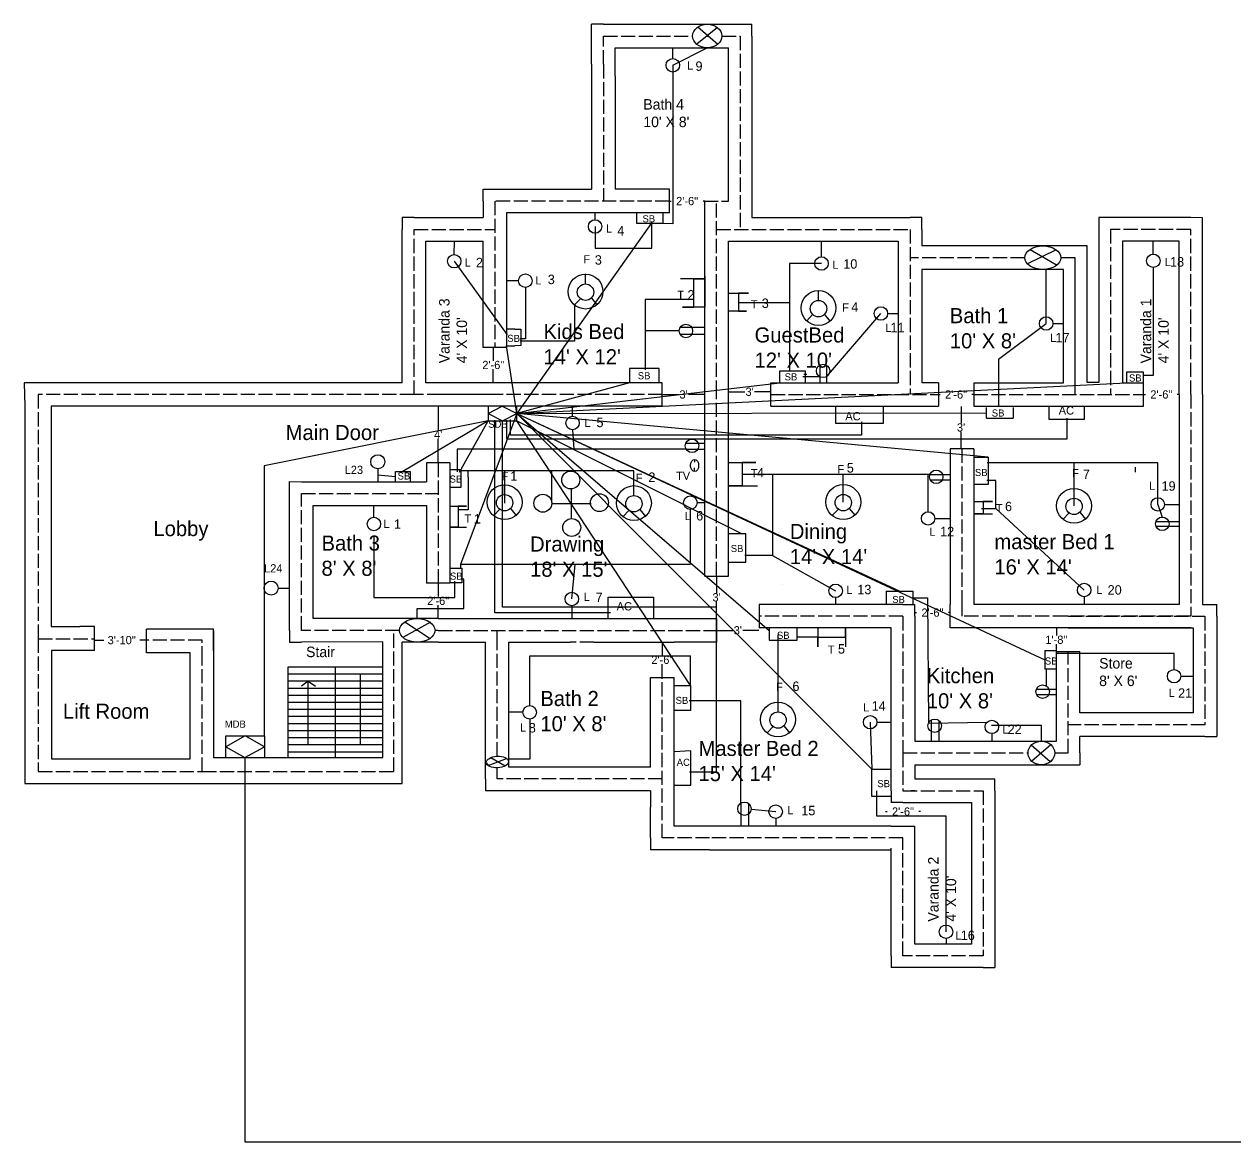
# Model space of a CAD drawing. Header units: inches. Extents: x -5062 to 1238, y -45 to 1231.
# Drawn here: x -2055 to -1028, y -45 to 903 of the extents above; entities that cross this region are included whole.
import ezdxf

# ---------------------------------------------------------------- set-up
doc = ezdxf.new("R2010")
doc.units = ezdxf.units.IN
doc.header["$MEASUREMENT"] = 0
doc.linetypes.add('ACAD_ISO02W100', pattern=[15, 12, -3])
doc.dimstyles.new('Group Task', dxfattribs={"dimtxt": 7, "dimasz": 0.18, "dimexe": 0.18, "dimexo": 0.0625, "dimgap": 0.09, "dimtad": 0, "dimtih": 1, "dimtoh": 1, "dimdec": 0, "dimzin": 0, "dimdsep": 46, "dimlunit": 3, "dimtxsty": 'Standard', "dimcen": 0.09, "dimse1": 1, "dimse2": 1, "dimadec": 0, "dimazin": 0, "dimtfac": 1, "dimtdec": 0, "dimtofl": 0, "dimtmove": 0, "dimatfit": 3, "dimfxl": 1, "dimtolj": 1, "dimtzin": 0, "dimarcsym": 0})

# ---------------------------------------------------------------- blocks, each defined once
blk = doc.blocks.new('*D1')
at = {"color": 0, "lineweight": -2}
for p, q in [((-1657.4, 628.4), (-1657.4, 617.2)), ((-1657.4, 598.8), (-1657.4, 610))]:
    blk.add_line(p, q, dxfattribs=at)
at = {"color": 0}
for points in [[(-1657.4, 628.4), (-1657.3, 628.4), (-1657.4, 628.6)], [(-1657.4, 598.8), (-1657.3, 598.8), (-1657.4, 598.6)]]:
    blk.add_solid(points, dxfattribs=at)
at = {"layer": 'Defpoints', "color": 0}
for p in [(-1691.8, 628.6), (-1691.8, 598.6), (-1657.4, 598.6)]:
    blk.add_point(p, dxfattribs=at)
at = {"color": 0, "insert": (-1657.4, 613.6), "char_height": 7, "attachment_point": 5}
blk.add_mtext('\\A1;2\'-6"', dxfattribs=at)
blk = doc.blocks.new('*D2')
at = {"color": 0, "lineweight": -2}
for p, q in [((-1513.9, 588.6), (-1500.2, 588.6)), ((-1478.2, 588.6), (-1491.9, 588.6))]:
    blk.add_line(p, q, dxfattribs=at)
at = {"color": 0}
for points in [[(-1513.9, 588.6), (-1513.9, 588.6), (-1514.1, 588.6)], [(-1478.2, 588.6), (-1478.2, 588.6), (-1478.1, 588.6)]]:
    blk.add_solid(points, dxfattribs=at)
at = {"layer": 'Defpoints', "color": 0}
for p in [(-1514.1, 588.6), (-1478.1, 588.6), (-1478.1, 588.6)]:
    blk.add_point(p, dxfattribs=at)
at = {"color": 0, "insert": (-1496.1, 588.6), "char_height": 7, "attachment_point": 5}
blk.add_mtext("\\A1;3'", dxfattribs=at)
blk = doc.blocks.new('*D3')
at = {"color": 0, "lineweight": -2}
for p, q in [((-1457.9, 590.9), (-1444.2, 590.9)), ((-1422.2, 590.9), (-1435.9, 590.9))]:
    blk.add_line(p, q, dxfattribs=at)
at = {"color": 0}
for points in [[(-1457.9, 590.9), (-1457.9, 590.9), (-1458.1, 590.9)], [(-1422.2, 590.9), (-1422.2, 590.9), (-1422.1, 590.9)]]:
    blk.add_solid(points, dxfattribs=at)
at = {"layer": 'Defpoints', "color": 0}
for p in [(-1458.1, 590.9), (-1458.1, 588.6), (-1422.1, 588.6)]:
    blk.add_point(p, dxfattribs=at)
at = {"color": 0, "insert": (-1440.1, 590.9), "char_height": 7, "attachment_point": 5}
blk.add_mtext("\\A1;3'", dxfattribs=at)
blk = doc.blocks.new('*D4')
at = {"color": 0, "lineweight": -2}
for p, q in [((-1507.9, 752.6), (-1506.6, 752.6)), ((-1478.2, 752.6), (-1479.6, 752.6))]:
    blk.add_line(p, q, dxfattribs=at)
at = {"color": 0}
for points in [[(-1507.9, 752.6), (-1507.9, 752.6), (-1508.1, 752.6)], [(-1478.2, 752.6), (-1478.2, 752.6), (-1478.1, 752.6)]]:
    blk.add_solid(points, dxfattribs=at)
at = {"layer": 'Defpoints', "color": 0}
for p in [(-1508.1, 752.6), (-1478.1, 752.6), (-1478.1, 752.6)]:
    blk.add_point(p, dxfattribs=at)
at = {"color": 0, "insert": (-1493.1, 752.6), "char_height": 7, "attachment_point": 5}
blk.add_mtext('\\A1;2\'-6"', dxfattribs=at)
blk = doc.blocks.new('*D5')
at = {"color": 0, "lineweight": -2}
for p, q in [((-1279.9, 588.6), (-1278.6, 588.6)), ((-1250.2, 588.6), (-1251.6, 588.6))]:
    blk.add_line(p, q, dxfattribs=at)
at = {"color": 0}
for points in [[(-1279.9, 588.6), (-1279.9, 588.6), (-1280.1, 588.6)], [(-1250.2, 588.6), (-1250.2, 588.6), (-1250.1, 588.6)]]:
    blk.add_solid(points, dxfattribs=at)
at = {"layer": 'Defpoints', "color": 0}
for p in [(-1280.1, 588.6), (-1280.1, 588.6), (-1250.1, 588.6)]:
    blk.add_point(p, dxfattribs=at)
at = {"color": 0, "insert": (-1265.1, 588.6), "char_height": 7, "attachment_point": 5}
blk.add_mtext('\\A1;2\'-6"', dxfattribs=at)
blk = doc.blocks.new('*D6')
at = {"color": 0, "lineweight": -2}
for p, q in [((-1105.9, 588.6), (-1104.6, 588.6)), ((-1076.2, 588.6), (-1077.6, 588.6))]:
    blk.add_line(p, q, dxfattribs=at)
at = {"color": 0}
for points in [[(-1105.9, 588.6), (-1105.9, 588.6), (-1106.1, 588.6)], [(-1076.2, 588.6), (-1076.2, 588.6), (-1076.1, 588.6)]]:
    blk.add_solid(points, dxfattribs=at)
at = {"layer": 'Defpoints', "color": 0}
for p in [(-1106.1, 588.6), (-1076.1, 588.6), (-1076.1, 588.6)]:
    blk.add_point(p, dxfattribs=at)
at = {"color": 0, "insert": (-1091.1, 588.6), "char_height": 7, "attachment_point": 5}
blk.add_mtext('\\A1;2\'-6"', dxfattribs=at)
blk = doc.blocks.new('*D7')
at = {"color": 0, "lineweight": -2}
for p, q in [((-1260.9, 578.4), (-1260.9, 564.2)), ((-1260.9, 542.8), (-1260.9, 557))]:
    blk.add_line(p, q, dxfattribs=at)
at = {"color": 0}
for points in [[(-1261, 578.4), (-1260.9, 578.4), (-1260.9, 578.6)], [(-1261, 542.8), (-1260.9, 542.8), (-1260.9, 542.6)]]:
    blk.add_solid(points, dxfattribs=at)
at = {"layer": 'Defpoints', "color": 0}
for p in [(-1260.9, 578.6), (-1250.1, 578.6), (-1250.1, 542.6)]:
    blk.add_point(p, dxfattribs=at)
at = {"color": 0, "insert": (-1260.9, 560.6), "char_height": 7, "attachment_point": 5}
blk.add_mtext("\\A1;3'", dxfattribs=at)
blk = doc.blocks.new('*D8')
at = {"color": 0, "lineweight": -2}
for p, q in [((-1299.9, 403.6), (-1298.6, 403.6)), ((-1270.2, 403.6), (-1271.6, 403.6))]:
    blk.add_line(p, q, dxfattribs=at)
at = {"color": 0}
for points in [[(-1299.9, 403.6), (-1299.9, 403.5), (-1300.1, 403.6)], [(-1270.2, 403.6), (-1270.2, 403.5), (-1270.1, 403.6)]]:
    blk.add_solid(points, dxfattribs=at)
at = {"layer": 'Defpoints', "color": 0}
for p in [(-1300.1, 403.6), (-1300.1, 403.6), (-1270.1, 403.6)]:
    blk.add_point(p, dxfattribs=at)
at = {"color": 0, "insert": (-1285.1, 403.6), "char_height": 7, "attachment_point": 5}
blk.add_mtext('\\A1;2\'-6"', dxfattribs=at)
blk = doc.blocks.new('*D9')
at = {"color": 0, "lineweight": -2}
for p, q in [((-1180.1, 390.4), (-1180.1, 384.2)), ((-1180.1, 370.8), (-1180.1, 377))]:
    blk.add_line(p, q, dxfattribs=at)
at = {"color": 0}
for points in [[(-1180.1, 390.4), (-1180, 390.4), (-1180.1, 390.6)], [(-1180.1, 370.8), (-1180, 370.8), (-1180.1, 370.6)]]:
    blk.add_solid(points, dxfattribs=at)
at = {"layer": 'Defpoints', "color": 0}
for p in [(-1181.5, 390.6), (-1180.1, 370.6), (-1180.1, 370.6)]:
    blk.add_point(p, dxfattribs=at)
at = {"color": 0, "insert": (-1180.1, 380.6), "char_height": 7, "attachment_point": 5}
blk.add_mtext('\\A1;1\'-8"', dxfattribs=at)
blk = doc.blocks.new('*D10')
at = {"color": 0, "lineweight": -2}
for p, q in [((-1468.1, 434.4), (-1468.1, 420.2)), ((-1468.1, 398.8), (-1468.1, 413))]:
    blk.add_line(p, q, dxfattribs=at)
at = {"color": 0}
for points in [[(-1468.1, 434.4), (-1468, 434.4), (-1468.1, 434.6)], [(-1468.1, 398.8), (-1468, 398.8), (-1468.1, 398.6)]]:
    blk.add_solid(points, dxfattribs=at)
at = {"layer": 'Defpoints', "color": 0}
for p in [(-1468.1, 434.6), (-1468.1, 398.6), (-1468.1, 398.6)]:
    blk.add_point(p, dxfattribs=at)
at = {"color": 0, "insert": (-1468.1, 416.6), "char_height": 7, "attachment_point": 5}
blk.add_mtext("\\A1;3'", dxfattribs=at)
blk = doc.blocks.new('*D11')
at = {"color": 0, "lineweight": -2}
for p, q in [((-1467.9, 388.6), (-1454.2, 388.6)), ((-1432.2, 388.6), (-1445.9, 388.6))]:
    blk.add_line(p, q, dxfattribs=at)
at = {"color": 0}
for points in [[(-1467.9, 388.6), (-1467.9, 388.6), (-1468.1, 388.6)], [(-1432.2, 388.6), (-1432.2, 388.6), (-1432.1, 388.6)]]:
    blk.add_solid(points, dxfattribs=at)
at = {"layer": 'Defpoints', "color": 0}
for p in [(-1432.1, 400.6), (-1468.1, 388.6), (-1468.1, 388.6)]:
    blk.add_point(p, dxfattribs=at)
at = {"color": 0, "insert": (-1450.1, 388.6), "char_height": 7, "attachment_point": 5}
blk.add_mtext("\\A1;3'", dxfattribs=at)
blk = doc.blocks.new('*D12')
at = {"color": 0, "lineweight": -2}
for p, q in [((-1704.1, 578.4), (-1704.1, 558.2)), ((-1704.1, 530.8), (-1704.1, 551))]:
    blk.add_line(p, q, dxfattribs=at)
at = {"color": 0}
for points in [[(-1704.1, 578.4), (-1704, 578.4), (-1704.1, 578.6)], [(-1704.1, 530.8), (-1704, 530.8), (-1704.1, 530.6)]]:
    blk.add_solid(points, dxfattribs=at)
at = {"layer": 'Defpoints', "color": 0}
for p in [(-1704.1, 578.6), (-1704.1, 578.6), (-1704.1, 530.6)]:
    blk.add_point(p, dxfattribs=at)
at = {"color": 0, "insert": (-1704.1, 554.6), "char_height": 7, "attachment_point": 5}
blk.add_mtext("\\A1;4'", dxfattribs=at)
blk = doc.blocks.new('*D13')
at = {"color": 0, "lineweight": -2}
for p, q in [((-1324.9, 234.9), (-1323.6, 234.9)), ((-1295.3, 234.9), (-1296.6, 234.9))]:
    blk.add_line(p, q, dxfattribs=at)
at = {"color": 0}
for points in [[(-1324.9, 234.9), (-1324.9, 234.8), (-1325.1, 234.9)], [(-1295.3, 234.9), (-1295.3, 234.8), (-1295.1, 234.9)]]:
    blk.add_solid(points, dxfattribs=at)
at = {"layer": 'Defpoints', "color": 0}
for p in [(-1325.1, 234.9), (-1325.1, 234.9), (-1295.1, 234.9)]:
    blk.add_point(p, dxfattribs=at)
at = {"color": 0, "insert": (-1310.1, 234.9), "char_height": 7, "attachment_point": 5}
blk.add_mtext('\\A1;2\'-6"', dxfattribs=at)
blk = doc.blocks.new('*D14')
at = {"color": 0, "lineweight": -2}
for p, q in [((-1514.1, 378.4), (-1514.1, 367.2)), ((-1514.1, 348.8), (-1514.1, 360))]:
    blk.add_line(p, q, dxfattribs=at)
at = {"color": 0}
for points in [[(-1514.1, 378.4), (-1514, 378.4), (-1514.1, 378.6)], [(-1514.1, 348.8), (-1514, 348.8), (-1514.1, 348.6)]]:
    blk.add_solid(points, dxfattribs=at)
at = {"layer": 'Defpoints', "color": 0}
for p in [(-1514.1, 378.6), (-1514.1, 348.6), (-1514.1, 348.6)]:
    blk.add_point(p, dxfattribs=at)
at = {"color": 0, "insert": (-1514.1, 363.6), "char_height": 7, "attachment_point": 5}
blk.add_mtext('\\A1;2\'-6"', dxfattribs=at)
blk = doc.blocks.new('*D15')
at = {"color": 0, "linetype": 'ACAD_ISO02W100', "lineweight": -2}
for p, q in [((-1995.3, 380.3), (-1987.6, 380.3)), ((-1949.4, 380.3), (-1957.1, 380.3))]:
    blk.add_line(p, q, dxfattribs=at)
at = {"color": 0, "linetype": 'ACAD_ISO02W100'}
for points in [[(-1995.3, 380.3), (-1995.3, 380.3), (-1995.5, 380.3)], [(-1949.4, 380.3), (-1949.4, 380.3), (-1949.2, 380.3)]]:
    blk.add_solid(points, dxfattribs=at)
at = {"layer": 'Defpoints', "color": 0, "linetype": 'ACAD_ISO02W100'}
for p in [(-1995.5, 381.6), (-1949.2, 380.3), (-1949.2, 380.3)]:
    blk.add_point(p, dxfattribs=at)
at = {"color": 0, "linetype": 'ACAD_ISO02W100', "insert": (-1972.4, 380.3), "char_height": 7, "attachment_point": 5}
blk.add_mtext('\\A1;3\'-10"', dxfattribs=at)
blk = doc.blocks.new('*D16')
at = {"color": 0, "linetype": 'ACAD_ISO02W100', "lineweight": -2}
for p, q in [((-1704.1, 428.4), (-1704.1, 417.2)), ((-1704.1, 398.8), (-1704.1, 410))]:
    blk.add_line(p, q, dxfattribs=at)
at = {"color": 0, "linetype": 'ACAD_ISO02W100'}
for points in [[(-1704.1, 428.4), (-1704, 428.4), (-1704.1, 428.6)], [(-1704.1, 398.8), (-1704, 398.8), (-1704.1, 398.6)]]:
    blk.add_solid(points, dxfattribs=at)
at = {"layer": 'Defpoints', "color": 0, "linetype": 'ACAD_ISO02W100'}
for p in [(-1704.1, 428.6), (-1704.1, 398.6), (-1704.1, 398.6)]:
    blk.add_point(p, dxfattribs=at)
at = {"color": 0, "linetype": 'ACAD_ISO02W100', "insert": (-1704.1, 413.6), "char_height": 7, "attachment_point": 5}
blk.add_mtext('\\A1;2\'-6"', dxfattribs=at)

msp = doc.modelspace()

# ---------------------------------------------------------------- linework, layer by layer
for p, q in [((-1574.1, 878.6), (-1574.1, 902.6)), ((-1564.1, 902.6), (-1448.1, 902.6)), ((-1467.3, 899.7), (-1484.9, 885.7)), ((-1484, 900.3), (-1467.1, 885.6)), ((-1438.1, 892.6), (-1438.1, 738.6)), ((-1574.1, 868.6), (-1574.1, 878.6)), ((-1554.1, 882.6), (-1458.1, 882.6)), ((-1554.1, 858.6), (-1554.1, 882.6)), ((-1505.2, 873.5), (-1505.2, 882.6)), ((-1458.1, 868.6), (-1458.1, 878.6)), ((-1574.1, 868.6), (-1574.1, 762.8)), ((-1458.1, 752.6), (-1458.1, 868.6)), ((-1554.1, 858.6), (-1554.1, 762.6)), ((-1666.1, 752.6), (-1666.1, 762.8)), ((-1666.1, 762.8), (-1574.1, 762.8)), ((-1508.1, 762.6), (-1554.1, 762.6)), ((-1508.1, 742.6), (-1508.1, 762.6)), ((-1666.1, 752.6), (-1666.1, 738.6)), ((-1478.1, 588.6), (-1478.1, 752.6)), ((-1646.1, 742.6), (-1646.1, 628.6)), ((-1508.1, 742.6), (-1646.1, 742.6)), ((-1571.1, 736.9), (-1571.1, 742.6)), ((-1535.6, 733.6), (-1535.6, 742.6)), ((-1513.7, 742.6), (-1513.7, 733.6)), ((-1724.5, 738.6), (-1734.7, 738.6)), ((-1734.7, 738.6), (-1734.5, 728.6)), ((-1724.5, 738.6), (-1666.1, 738.6)), ((-1513.7, 733.6), (-1535.6, 733.6)), ((-1438.1, 738.6), (-1304.1, 738.6)), ((-1294.1, 738.8), (-1304.1, 738.6)), ((-1294.1, 728.6), (-1294.1, 738.8)), ((-1144, 738.6), (-1144.1, 728.6)), ((-1134.1, 738.6), (-1144, 738.6)), ((-1066.1, 738.6), (-1134.1, 738.6)), ((-1056.1, 738.5), (-1066.1, 738.6)), ((-1056.1, 728.6), (-1056.1, 738.5)), ((-1734.5, 598.6), (-1734.5, 728.6)), ((-1294.1, 728.6), (-1294.1, 714.6)), ((-1144.1, 728.6), (-1144.1, 598.9)), ((-1056.1, 588.6), (-1056.1, 728.6)), ((-1714.5, 598.6), (-1714.5, 718.6)), ((-1714.5, 718.6), (-1666.1, 718.6)), ((-1690.5, 707.3), (-1690.3, 718.6)), ((-1666.1, 628.6), (-1666.1, 718.6)), ((-1458.1, 718.6), (-1314.1, 718.6)), ((-1458.1, 588.6), (-1458.1, 718.6)), ((-1379.2, 705.4), (-1379.2, 718.6)), ((-1379.2, 718.6), (-1331, 718.6)), ((-1314.1, 718.6), (-1314.1, 598.6)), ((-1164.1, 714.6), (-1294.1, 714.6)), ((-1180.2, 711.3), (-1204.6, 699.3)), ((-1202.4, 711.7), (-1179.5, 698.4)), ((-1154.1, 714.7), (-1164.1, 714.6)), ((-1154.1, 704.6), (-1154.1, 714.7)), ((-1124.1, 718.6), (-1124.1, 598.6)), ((-1076.1, 718.6), (-1124.1, 718.6)), ((-1097.9, 707.7), (-1097.9, 718.6)), ((-1076.1, 588.6), (-1076.1, 718.6)), ((-1304.1, 704.6), (-1304.1, 704.6)), ((-1164.1, 588.6), (-1164.1, 704.6)), ((-1154.1, 598.9), (-1154.1, 704.6)), ((-1579.2, 682.4), (-1579.2, 690.9)), ((-1478.1, 689), (-1478.1, 662.8)), ((-1294.1, 694.6), (-1294.1, 598.6)), ((-1174.1, 694.6), (-1294.1, 694.6)), ((-1174.1, 598.6), (-1174.1, 694.6)), ((-1635.9, 685.1), (-1646.1, 685.1)), ((-1478.1, 686.6), (-1498.7, 686.6)), ((-1487.5, 662.8), (-1487.5, 686.6)), ((-1487.5, 686.6), (-1478.1, 686.6)), ((-1583.2, 669.9), (-1588.7, 664.4)), ((-1574.2, 670.4), (-1569.2, 664.4)), ((-1458.1, 674.4), (-1441, 674.4)), ((-1441, 674.4), (-1449.5, 674.4)), ((-1449.5, 674.4), (-1449.5, 659.3)), ((-1381.7, 668.4), (-1381.7, 676.9)), ((-1478.1, 662.8), (-1496.9, 662.8)), ((-1496.9, 662.8), (-1487.5, 662.8)), ((-1442.7, 659.3), (-1458.1, 659.3)), ((-1449.5, 659.3), (-1442.7, 659.3)), ((-1323.1, 657.3), (-1314.1, 657.3)), ((-1386.7, 656.5), (-1391.7, 651)), ((-1376.7, 656.4), (-1371.7, 650.4)), ((-1183, 648.8), (-1174.1, 648.8)), ((-1639, 644.1), (-1646.1, 644.1)), ((-1639, 644.1), (-1634, 644.1)), ((-1634, 644.1), (-1634, 630.1)), ((-1499.2, 639.8), (-1478.1, 639.8)), ((-1498.9, 645.6), (-1478.1, 645.6)), ((-1646.1, 628.6), (-1666.1, 628.6)), ((-1646.1, 630), (-1639, 630)), ((-1634, 630.1), (-1639, 630)), ((-1516.7, 610.6), (-1542, 610.6)), ((-1542, 610.6), (-1542, 598.6)), ((-1516.7, 598.6), (-1516.7, 610.6)), ((-1414.5, 598.6), (-1414.5, 608.7)), ((-1414.5, 608.7), (-1393.1, 608.7)), ((-1393.1, 608.7), (-1393.1, 598.6)), ((-1380.5, 613.6), (-1380.5, 598.6)), ((-1374.9, 613.6), (-1374.9, 598.6)), ((-1106.1, 607.6), (-1120.6, 607.6)), ((-1120.6, 607.6), (-1120.6, 598.6)), ((-1106.1, 598.6), (-1106.1, 607.6)), ((-1734.5, 598.6), (-2055, 598.6)), ((-2055, 598.6), (-2054.5, 578.6)), ((-1704.1, 598.6), (-1714.5, 598.6)), ((-1514.1, 598.6), (-1704.1, 598.6)), ((-1514.1, 578.6), (-1514.1, 598.6)), ((-1422.1, 598.6), (-1314.1, 598.6)), ((-1422.1, 578.6), (-1422.1, 598.6)), ((-1280.1, 598.6), (-1294.1, 598.6)), ((-1280.1, 598.6), (-1280.1, 578.6)), ((-1250.1, 598.6), (-1250.1, 578.6)), ((-1250.1, 598.6), (-1174.1, 598.6)), ((-1144.1, 598.9), (-1154.1, 598.9)), ((-1124.1, 598.6), (-1106.1, 598.6)), ((-1106.1, 578.6), (-1106.1, 598.6)), ((-1656.5, 588.6), (-1656.5, 588.6)), ((-1478.1, 434.6), (-1478.1, 588.6)), ((-1458.1, 434.6), (-1458.1, 588.6)), ((-1304.1, 588.6), (-1304.1, 588.6)), ((-1076.1, 588.6), (-1076.1, 410.6)), ((-1056.1, 588.6), (-1056.1, 410.6)), ((-2054.5, 578.6), (-2054.5, 258.6)), ((-1734.5, 578.6), (-2032.2, 578.6)), ((-2032.2, 578.6), (-2032.2, 392)), ((-1704.1, 578.6), (-1734.5, 578.6)), ((-1514.1, 578.6), (-1704.1, 578.6)), ((-1661.7, 578.6), (-1661.7, 566.4)), ((-1661.7, 572.5), (-1649.8, 578.6)), ((-1637.4, 578.6), (-1651.8, 578.6)), ((-1649.8, 578.6), (-1637.4, 572.5)), ((-1637.4, 566.4), (-1637.4, 578.6)), ((-1590.2, 570.1), (-1590.2, 578.6)), ((-1422.1, 578.6), (-1280.1, 578.6)), ((-1367.4, 578.6), (-1367.4, 564.2)), ((-1326.5, 564.2), (-1326.5, 578.6)), ((-1250.1, 578.6), (-1106.1, 578.6)), ((-1239.4, 568.4), (-1239.4, 577.7)), ((-1216.8, 577.7), (-1216.8, 568.4)), ((-1186.6, 578.6), (-1186.6, 567.8)), ((-1156.2, 567.8), (-1156.2, 578.6)), ((-1661.7, 572.5), (-1649.6, 566.4)), ((-1661.7, 566.4), (-1637.4, 566.4)), ((-1649.6, 566.4), (-1637.4, 572.5)), ((-1186.6, 567.8), (-1156.2, 567.8)), ((-1367.4, 564.2), (-1326.5, 564.2)), ((-1494.2, 547.2), (-1478.1, 547.2)), ((-1493.9, 542.3), (-1478.1, 542.3)), ((-1270.1, 542.6), (-1270.1, 410.6)), ((-1250.1, 542.6), (-1270.1, 542.6)), ((-1250.1, 542.6), (-1250.1, 410.6)), ((-1250.1, 535.4), (-1237.9, 535.4)), ((-1237.9, 535.4), (-1237.9, 512.4)), ((-1755.3, 525.6), (-1755.3, 514.6)), ((-1714.1, 530.6), (-1714.1, 514.6)), ((-1694.1, 530.6), (-1714.1, 530.6)), ((-1694.1, 530.6), (-1694.1, 428.6)), ((-1694.1, 524.9), (-1684.9, 524.9)), ((-1684.9, 524.9), (-1684.9, 509.7)), ((-1486.7, 533.5), (-1486.7, 531.1)), ((-1486.7, 523.3), (-1486.7, 526.3)), ((-1458.1, 531), (-1434.8, 531)), ((-1434.8, 531), (-1446.4, 531)), ((-1446.4, 531), (-1446.4, 511.2)), ((-1830.1, 504.6), (-1830.1, 514.7)), ((-1830.1, 514.7), (-1820.1, 514.6)), ((-1820.1, 514.6), (-1714.1, 514.6)), ((-1287.2, 520.9), (-1270.1, 520.9)), ((-1287.1, 516.3), (-1270.1, 516.3)), ((-1830.1, 388.6), (-1830.1, 504.6)), ((-1704.1, 504.6), (-1704.1, 504.6)), ((-1684.9, 509.7), (-1694.1, 509.7)), ((-1647.8, 503.8), (-1647.8, 512.3)), ((-1538.2, 503), (-1538.2, 511.5)), ((-1446.4, 511.2), (-1458.1, 511.2)), ((-1458.1, 511.2), (-1433.5, 511.2)), ((-1360.7, 503.9), (-1360.7, 512.4)), ((-1237.9, 512.4), (-1250.1, 512.4)), ((-1165.1, 500.7), (-1165.1, 509.2)), ((-1810.1, 398.6), (-1810.1, 494.6)), ((-1810.1, 494.6), (-1714.1, 494.6)), ((-1758.6, 484.5), (-1758.6, 494.6)), ((-1714.1, 494.6), (-1714.1, 428.6)), ((-1694.1, 493.9), (-1680.2, 493.9)), ((-1680.2, 493.9), (-1687.1, 493.9)), ((-1687.1, 493.9), (-1687.1, 476.1)), ((-1484.7, 496.9), (-1478.1, 496.9)), ((-1250.1, 497.8), (-1234.1, 497.8)), ((-1234.1, 497.8), (-1242.1, 497.8)), ((-1242.1, 497.8), (-1242.1, 487.5)), ((-1088.3, 495.4), (-1076.1, 495.4)), ((-1651.8, 491.3), (-1657.3, 485.8)), ((-1642.8, 491.8), (-1637.8, 485.8)), ((-1542.2, 490.5), (-1547.7, 485)), ((-1533.2, 491), (-1528.2, 485)), ((-1364.7, 491.4), (-1370.2, 485.9)), ((-1355.7, 491.9), (-1350.7, 485.9)), ((-1283.1, 483.5), (-1270.1, 483.5)), ((-1242.1, 487.5), (-1250.1, 487.5)), ((-1250.1, 487.5), (-1234.1, 487.5)), ((-1169.1, 488.2), (-1174.6, 482.7)), ((-1160.1, 488.7), (-1155.1, 482.7)), ((-1687.1, 476.1), (-1694.1, 476.1)), ((-1694.1, 476.1), (-1680.2, 476.1)), ((-1095.7, 480.9), (-1076.1, 480.9)), ((-1095.7, 476.9), (-1076.1, 476.9)), ((-1443.2, 470.4), (-1458.1, 470.4)), ((-1443.2, 446.5), (-1443.2, 470.4)), ((-1458.1, 446.5), (-1443.2, 446.5)), ((-1694.1, 441.4), (-1684, 441.4)), ((-1684, 441.4), (-1684, 428.9)), ((-1478.1, 434.6), (-1458.1, 434.6)), ((-1839.7, 424.4), (-1830.8, 424.4)), ((-1694.1, 428.6), (-1714.1, 428.6)), ((-1684, 428.9), (-1694.1, 428.9)), ((-1324.4, 421.7), (-1324.4, 410.6)), ((-1324.4, 421.7), (-1301.4, 421.7)), ((-1301.4, 410.6), (-1301.4, 421.7)), ((-1560, 398.6), (-1560, 416.6)), ((-1560, 416.6), (-1521.5, 416.6)), ((-1521.5, 416.6), (-1521.5, 398.6)), ((-1367.2, 416.4), (-1367.2, 410.6)), ((-1156.5, 417.1), (-1156.5, 410.6)), ((-1590.8, 409.4), (-1590.8, 398.6)), ((-1310.1, 410.6), (-1432.1, 410.6)), ((-1432.1, 410.6), (-1432.1, 390.6)), ((-1310.1, 410.6), (-1300.1, 410.6)), ((-1300.1, 400.6), (-1300.1, 410.6)), ((-1300.1, 400.6), (-1300.1, 294.6)), ((-1270.1, 390.6), (-1270.1, 410.6)), ((-1260.1, 410.6), (-1260.1, 400.6)), ((-1076.1, 410.6), (-1250.1, 410.6)), ((-1170.1, 400.6), (-1172.1, 400.6)), ((-1056.1, 410.6), (-1054.1, 410.6)), ((-1054.1, 410.6), (-1044.1, 410.6)), ((-1044.1, 400.6), (-1044.1, 410.6)), ((-1044.1, 400.6), (-1044.1, 308.6)), ((-2032.2, 392), (-2007.8, 392)), ((-1995.5, 391.9), (-2007.8, 392)), ((-1995.5, 371.4), (-1995.5, 391.9)), ((-1704.1, 398.6), (-1810.1, 398.6)), ((-1710.7, 395.4), (-1734, 382.6)), ((-1732.3, 395.8), (-1710.8, 381.8)), ((-1704.1, 398.6), (-1468.1, 398.6)), ((-1468.1, 398.6), (-1468.1, 378.6)), ((-1320.1, 390.6), (-1432.1, 390.6)), ((-1423.4, 390.6), (-1423.4, 380.4)), ((-1399.9, 380.4), (-1399.9, 390.6)), ((-1382.2, 390.6), (-1382.2, 374.7)), ((-1358.9, 382.7), (-1358.9, 390.6)), ((-1358.9, 390.6), (-1358.9, 374.7)), ((-1320.1, 252.6), (-1320.1, 390.6)), ((-1066.1, 390.6), (-1270.1, 390.6)), ((-1170.1, 390.6), (-1064.1, 390.6)), ((-1064.1, 390.6), (-1064.1, 318.6)), ((-1894.5, 389.6), (-1951.5, 389.6)), ((-1951.5, 369.6), (-1951.5, 389.6)), ((-1894.7, 388.3), (-1894.7, 280.7)), ((-1894.5, 371.4), (-1894.5, 389.6)), ((-1830.1, 388.6), (-1830.1, 378.7)), ((-1423.4, 380.4), (-1399.9, 380.4)), ((-1382.2, 374.7), (-1382.2, 382.7)), ((-1382.2, 382.7), (-1358.9, 382.7)), ((-1995.5, 371.4), (-2032, 371.4)), ((-2032, 371.4), (-2032, 279.5)), ((-1830.1, 378.7), (-1820.1, 378.6)), ((-1751.1, 378.9), (-1820.1, 378.6)), ((-1751.1, 280.7), (-1751.1, 378.9)), ((-1734.5, 258.6), (-1734.5, 378.6)), ((-1704.1, 378.6), (-1734.5, 378.6)), ((-1704.1, 378.6), (-1664.1, 378.6)), ((-1664.1, 262.6), (-1664.1, 378.6)), ((-1644.1, 272.6), (-1644.1, 378.6)), ((-1644.1, 378.6), (-1592.1, 378.6)), ((-1572.1, 378.6), (-1524.1, 378.6)), ((-1524.1, 378.6), (-1504.2, 378.6)), ((-1468.1, 378.6), (-1504.2, 378.6)), ((-1189.9, 371.6), (-1180.2, 371.6)), ((-1189.9, 371.6), (-1189.9, 355.6)), ((-1180.1, 294.6), (-1180.1, 370.6)), ((-1180.1, 370.6), (-1160.1, 370.6)), ((-1160.1, 318.6), (-1160.1, 370.6)), ((-1914.3, 369.6), (-1951.5, 369.6)), ((-1914.3, 279.5), (-1914.3, 369.6)), ((-1751.1, 357.4), (-1831.6, 357.4)), ((-1831.6, 357.4), (-1831.6, 285.4)), ((-1751.1, 351.4), (-1831.6, 351.4)), ((-1791.4, 357.4), (-1791.4, 280.7)), ((-1770.2, 351.4), (-1770.2, 291.4)), ((-1180.2, 355.6), (-1189.9, 355.6)), ((-1074.5, 349.7), (-1064.1, 349.7)), ((-1751.1, 345.4), (-1831.6, 345.4)), ((-1751.1, 339.4), (-1831.6, 339.4)), ((-1814.2, 345.4), (-1820.1, 341.2)), ((-1814.2, 291.4), (-1814.2, 345.4)), ((-1814.2, 345.4), (-1808.2, 341.2)), ((-1524.1, 272.6), (-1524.1, 348.6)), ((-1524.1, 348.6), (-1504.1, 348.6)), ((-1504.1, 222.6), (-1504.1, 348.6)), ((-1504.1, 341.7), (-1490.3, 341.7)), ((-1490.3, 341.7), (-1490.3, 320.5)), ((-1751.1, 333.4), (-1831.6, 333.4)), ((-1197, 338.8), (-1180.4, 338.8)), ((-1197, 334.3), (-1180.4, 334.3)), ((-1751.1, 327.4), (-1831.6, 327.4)), ((-1751.1, 321.4), (-1831.6, 321.4)), ((-1632.2, 319.1), (-1644.1, 319.1)), ((-1490.3, 320.5), (-1504.1, 320.5)), ((-1416, 319.5), (-1416, 328)), ((-1064.1, 318.6), (-1160.1, 318.6)), ((-1751.1, 315.4), (-1831.6, 315.4)), ((-1751.1, 309.4), (-1831.6, 309.4)), ((-1332.2, 310.7), (-1320.1, 310.7)), ((-1286.2, 312.5), (-1286.2, 294.6)), ((-1279.6, 312.2), (-1279.6, 294.6)), ((-1044.1, 308.6), (-1044.1, 298.6)), ((-1884.2, 280.7), (-1884.2, 299.1)), ((-1884.2, 299.1), (-1851.3, 299.1)), ((-1867.7, 299.1), (-1884.2, 289.9)), ((-1851.3, 289.9), (-1867.7, 299.1)), ((-1851.3, 299.1), (-1851.3, 280.7)), ((-1751.1, 303.4), (-1831.6, 303.4)), ((-1420, 307), (-1425.5, 301.5)), ((-1411, 307.5), (-1406, 301.5)), ((-1234.8, 300.9), (-1234.8, 300.9)), ((-1234.8, 300.9), (-1234.8, 294.6)), ((-1054.1, 298.6), (-1160.1, 298.6)), ((-1160.1, 284.6), (-1160.1, 298.6)), ((-1054.1, 298.6), (-1044.1, 298.6)), ((-1884.2, 289.9), (-1868, 280.7)), ((-1868, 280.7), (-1851.3, 289.9)), ((-1751.1, 297.4), (-1831.6, 297.4)), ((-1751.1, 291.4), (-1831.6, 291.4)), ((-1770.2, 291.4), (-1814.2, 291.4)), ((-1300.1, 294.6), (-1180.1, 294.6)), ((-1185.4, 277.1), (-1201.4, 291.1)), ((-1184.7, 291.5), (-1200.9, 277.7)), ((-2032, 279.5), (-1914.3, 279.5)), ((-1894.7, 280.7), (-1751.1, 280.7)), ((-1751.1, 285.4), (-1831.6, 285.4)), ((-1831.6, 285.4), (-1831.6, 280.7)), ((-1661.7, 273.9), (-1646.1, 280)), ((-1659.4, 280.7), (-1647.4, 273.6)), ((-1490, 286.4), (-1504.1, 285.6)), ((-1490, 257.3), (-1490, 286.4)), ((-1183.8, 278.7), (-1185.4, 277.1)), ((-1160.1, 284.6), (-1160.1, 274.6)), ((-1663.2, 276), (-1661.7, 273.9)), ((-1524.1, 272.6), (-1644.1, 272.6)), ((-1336.5, 247.6), (-1336.5, 271)), ((-1336.5, 271), (-1320.1, 271)), ((-1300.1, 274.6), (-1170.1, 274.6)), ((-1300.1, 274.6), (-1300.1, 262.6)), ((-1170.1, 274.6), (-1160.1, 274.6)), ((-2054.5, 258.6), (-1734.5, 258.6)), ((-1664.1, 262.6), (-1664.1, 252.6)), ((-1504.1, 257.3), (-1490, 257.3)), ((-1300.1, 262.6), (-1242.1, 262.6)), ((-1654.1, 252.6), (-1664.1, 252.6)), ((-1524.1, 252.6), (-1654.1, 252.6)), ((-1524.1, 252.6), (-1524.1, 238.6)), ((-1320.1, 247.6), (-1336.5, 247.6)), ((-1310.1, 252.6), (-1301.7, 252.6)), ((-1524.1, 212.6), (-1524.1, 238.6)), ((-1447.6, 242.2), (-1447.6, 222.6)), ((-1441.1, 241.9), (-1441.1, 222.6)), ((-1418, 229.1), (-1418, 222.6)), ((-1474.1, 222.6), (-1504.1, 222.6)), ((-1320.1, 222.6), (-1474.1, 222.6)), ((-1320.1, 222.6), (-1300.1, 222.6)), ((-1300.1, 203.8), (-1300.1, 222.6)), ((-1524.1, 212.6), (-1524.1, 202.6)), ((-1474.1, 202.6), (-1524.1, 202.6)), ((-1474.1, 202.6), (-1384.1, 202.6)), ((-1384.1, 202.6), (-1364.1, 202.6)), ((-1364.1, 202.6), (-1320.1, 202.6)), ((-1320.1, 112.6), (-1320.1, 203.8)), ((-1273.6, 127.3), (-1273.6, 122.6))]:
    msp.add_line(p, q)
at = {"linetype": 'ACAD_ISO02W100'}
for p, q in [((-1564.1, 902.6), (-1574.1, 902.6)), ((-1448.1, 902.6), (-1438.1, 902.6)), ((-1438.1, 892.6), (-1438.1, 902.6)), ((-1564.1, 892.6), (-1488.4, 892.6)), ((-1564.1, 868.6), (-1564.1, 892.6)), ((-1476.3, 892.6), (-1475.1, 892.6)), ((-1463.6, 892.6), (-1448.1, 892.6)), ((-1448.1, 892.6), (-1448.1, 728.6)), ((-1458.1, 878.6), (-1458.1, 882.6)), ((-1564.1, 868.6), (-1564.1, 752.6)), ((-1508.1, 752.6), (-1656.1, 752.6)), ((-1656.1, 752.6), (-1656.1, 628.6)), ((-1478.9, 752.6), (-1458.1, 752.6)), ((-1468.1, 588.6), (-1468.1, 752.6)), ((-1724.5, 588.6), (-1724.5, 728.6)), ((-1724.5, 728.6), (-1656.1, 728.6)), ((-1468.1, 728.6), (-1304.1, 728.6)), ((-1304.1, 728.6), (-1304.1, 588.6)), ((-1066.1, 728.6), (-1134.1, 728.6)), ((-1134.1, 728.6), (-1134.1, 588.6)), ((-1066.1, 588.6), (-1066.1, 728.6)), ((-1206.9, 704.6), (-1304.1, 704.6)), ((-1164.1, 704.6), (-1176.3, 704.6)), ((-1724.5, 588.6), (-2043.1, 588.6)), ((-2043.1, 588.6), (-2043.1, 381.4)), ((-1656.5, 588.6), (-1724.5, 588.6)), ((-1514.1, 588.6), (-1704.1, 588.6)), ((-1468.1, 434.6), (-1468.1, 588.6)), ((-1422.1, 588.6), (-1280.1, 588.6)), ((-1250.1, 588.6), (-1106.1, 588.6)), ((-1066.1, 588.6), (-1066.1, 400.6)), ((-1260.1, 542.6), (-1260.1, 410.6)), ((-1704.1, 530.6), (-1704.1, 428.6)), ((-1820.1, 388.6), (-1820.1, 504.6)), ((-1820.1, 504.6), (-1704.1, 504.6)), ((-1310.1, 400.6), (-1432.1, 400.6)), ((-1310.1, 400.6), (-1310.1, 284.6)), ((-1066.1, 400.6), (-1260.1, 400.6)), ((-1170.1, 400.6), (-1054.1, 400.6)), ((-1054.1, 400.6), (-1054.1, 308.6)), ((-2043.1, 381.4), (-1995.7, 381.4)), ((-2043.1, 381.4), (-2043.1, 268.8)), ((-1904.1, 380.3), (-1949.2, 380.3)), ((-1904.1, 363.1), (-1904.1, 380.3)), ((-1737, 388.6), (-1820.1, 388.6)), ((-1741.7, 268.8), (-1741.7, 388.6)), ((-1721.3, 388.6), (-1723, 388.6)), ((-1704.1, 388.6), (-1706.8, 388.6)), ((-1704.1, 388.6), (-1468.1, 388.6)), ((-1654.1, 378.6), (-1654.1, 388.6)), ((-1654.1, 281.8), (-1654.1, 378.6)), ((-1572.1, 378.6), (-1592.1, 378.6)), ((-1578.6, 378.6), (-1583.9, 378.6)), ((-1170.1, 284.6), (-1170.1, 370.6)), ((-1904.1, 268.8), (-1904.1, 363.1)), ((-1514.1, 212.6), (-1514.1, 348.6)), ((-1054.1, 308.6), (-1170.1, 308.6)), ((-1654.1, 276.9), (-1654.1, 277.5)), ((-1310.1, 284.6), (-1204.1, 284.6)), ((-1310.1, 284.6), (-1310.1, 252.6)), ((-1181.5, 284.6), (-1170.1, 284.6)), ((-2043.1, 268.8), (-1904.1, 268.8)), ((-1904.1, 268.8), (-1741.7, 268.8)), ((-1654.1, 262.6), (-1654.1, 272)), ((-1514.1, 262.6), (-1654.1, 262.6)), ((-1242.1, 262.6), (-1232.1, 262.6)), ((-1232.1, 252.6), (-1232.1, 262.6)), ((-1320.1, 252.6), (-1320.1, 242.6)), ((-1310.1, 252.6), (-1242.1, 252.6)), ((-1300.1, 252.5), (-1303.3, 252.6)), ((-1242.1, 252.6), (-1242.1, 112.6)), ((-1319.4, 242.6), (-1320.1, 242.6)), ((-1310.1, 242.6), (-1319.4, 242.6)), ((-1474.1, 212.6), (-1514.1, 212.6)), ((-1310.1, 212.6), (-1474.1, 212.6)), ((-1310.1, 203.8), (-1310.1, 212.6)), ((-1310.1, 112.6), (-1310.1, 203.8)), ((-1320.1, 112.6), (-1320.1, 102.6)), ((-1242.1, 112.6), (-1310.1, 112.6)), ((-1232.1, 112.6), (-1232.1, 102.6)), ((-1310.1, 102.6), (-1320.1, 102.6)), ((-1242.1, 102.6), (-1232.1, 102.6))]:
    msp.add_line(p, q, dxfattribs=at)
at = {"color": 2, "lineweight": 30}
for p, q in [((-1505.2, 867.8), (-1476, 882.6)), ((-1505.2, 867.8), (-1505.2, 733.3)), ((-1571.1, 731.1), (-1571.1, 712.6)), ((-1523, 712.6), (-1523, 735.3)), ((-1505.2, 733.3), (-1513.7, 733.6)), ((-1571.1, 712.6), (-1523, 712.6)), ((-1690.5, 701.6), (-1645.5, 639.2)), ((-1379.2, 699.7), (-1406.3, 699.7)), ((-1406.3, 699.7), (-1406.3, 608.1)), ((-1188.7, 648.8), (-1188.7, 694.6)), ((-1097.9, 696.3), (-1097.9, 604.8)), ((-1630.2, 679.4), (-1630.2, 635.8)), ((-1487.5, 669.1), (-1528.7, 669.1)), ((-1528.7, 669.1), (-1528.7, 609.5)), ((-1588.6, 664.5), (-1588.6, 633.8)), ((-1406.3, 666.4), (-1449.5, 666.4)), ((-1374.9, 603.6), (-1328.8, 657.3)), ((-1229.1, 618.6), (-1188.7, 648.8)), ((-1499.8, 642.5), (-1528.7, 642.5)), ((-1630.2, 635.8), (-1634.9, 635.8)), ((-1588.6, 633.8), (-1634.7, 633.8)), ((-1229.1, 618.6), (-1229.1, 578.6)), ((-1380.5, 603.6), (-1395, 603.6)), ((-1391.7, 605.7), (-1394.1, 605.7)), ((-1097.9, 604.8), (-1106.8, 604.8)), ((-1590.2, 558.7), (-1589, 542.3)), ((-1685.6, 542.3), (-1688.1, 542.3)), ((-1688.1, 542.3), (-1688.1, 522.9)), ((-1493.9, 542.3), (-1685.6, 542.3)), ((-1538.2, 524), (-1686.2, 524)), ((-1678.7, 518.5), (-1678.7, 524)), ((-1647.6, 496.5), (-1647.6, 524)), ((-1607.8, 518.5), (-1607.8, 524)), ((-1538.2, 511.3), (-1538.2, 524)), ((-1094.1, 530.6), (-1238.8, 530.6)), ((-1165.1, 494.2), (-1165.1, 530.6)), ((-1112.9, 522.7), (-1112.9, 526.9)), ((-1094.1, 495.4), (-1094.1, 530.6)), ((-1740.4, 518.9), (-1755.3, 520.1)), ((-1678.7, 518.5), (-1678.7, 490.7)), ((-1607.8, 496.9), (-1607.8, 518.5)), ((-1420.8, 520.9), (-1446.4, 520.9)), ((-1287.2, 520.9), (-1420.8, 520.9)), ((-1420.8, 520.9), (-1420.8, 452)), ((-1360.7, 497.4), (-1360.7, 520.9)), ((-1288.8, 489.3), (-1288.8, 520.9)), ((-1231.4, 515.7), (-1238.9, 515.7)), ((-1231.4, 491.8), (-1231.4, 515.7)), ((-1165.1, 494.2), (-1165.1, 494.2)), ((-1165.1, 494.2), (-1165.1, 494.2)), ((-1094.1, 495.4), (-1090.3, 484.6)), ((-1678.7, 490.7), (-1687.1, 490.7)), ((-1490.4, 491.2), (-1490.4, 444.5)), ((-1243.4, 491.8), (-1231.4, 491.8)), ((-1231.4, 491.8), (-1156.5, 422.8)), ((-1758.6, 469), (-1758.6, 416.5)), ((-1420.8, 452), (-1444.3, 452)), ((-1420.8, 452), (-1367.2, 422.1)), ((-1490.4, 444.5), (-1685.3, 444.5)), ((-1685.3, 444.5), (-1685.3, 441.4)), ((-1590.8, 415.2), (-1587.9, 444.5)), ((-1490.4, 444.5), (-1490.4, 444.5)), ((-1682.3, 431.9), (-1684.6, 431.9)), ((-1684, 441.4), (-1684, 441.4)), ((-1682.3, 407.2), (-1682.3, 431.9)), ((-1689.9, 416.5), (-1689.9, 430.4)), ((-1412.2, 427.8), (-1412.2, 427.8)), ((-1758.6, 416.5), (-1689.9, 416.5)), ((-1301.4, 416.2), (-1289.2, 416.2)), ((-1289.2, 416.2), (-1288.4, 309.9)), ((-1721.9, 398.6), (-1721.9, 407.2)), ((-1721.9, 407.2), (-1682.3, 407.2)), ((-1416, 327.8), (-1416, 384.7)), ((-1382.2, 382.7), (-1399.9, 382.7)), ((-1626.5, 324.8), (-1626.5, 367)), ((-1626.5, 367), (-1490.3, 367)), ((-1490.3, 341.7), (-1490.3, 367)), ((-1080.3, 369), (-1180.1, 369)), ((-1080.3, 355.4), (-1080.3, 369)), ((-1188.3, 341.1), (-1188.3, 355.6)), ((-1447.6, 328.7), (-1491.3, 328.7)), ((-1447.6, 242.2), (-1447.6, 328.7)), ((-1626.5, 313.4), (-1626.5, 279.4)), ((-1337.9, 310.7), (-1336.5, 271)), ((-1288.4, 309.9), (-1238.8, 310.7)), ((-1192.8, 307.8), (-1235.1, 307.8)), ((-1192.8, 294.6), (-1192.8, 307.8)), ((-1868, 280.7), (-1868, -45.1)), ((-1626.5, 279.4), (-1644.1, 279.4)), ((-1332.3, 231), (-1332.3, 252.4)), ((-1418, 234.8), (-1438.8, 236.8)), ((-1273.6, 231), (-1332.3, 231)), ((-1273.6, 133), (-1273.6, 231)), ((-1868, -45.1), (-757.5, -45.1))]:
    msp.add_line(p, q, dxfattribs=at)
at = {"color": 3, "lineweight": 30}
for p, q in [((-1523, 734.6), (-1637.4, 572.5)), ((-1637.4, 572.5), (-1646.1, 630)), ((-1637.4, 572.5), (-1120.6, 598.6)), ((-1637.4, 572.5), (-1414.5, 598.6)), ((-1542, 598.6), (-1637.4, 572.5)), ((-1661.7, 566.4), (-1734.1, 523.3)), ((-1686.1, 522.7), (-1661.7, 566.4)), ((-1637.4, 572.5), (-1685.3, 444.5)), ((-1656, 403.4), (-1656, 566.9)), ((-1649.7, 408.2), (-1649.6, 566.4)), ((-1646, 550.7), (-1646, 566.8)), ((-1642.7, 554), (-1642.7, 567.3)), ((-1637.4, 572.5), (-1239.4, 573.1)), ((-1336.5, 271), (-1637.4, 572.5)), ((-1637.4, 572.5), (-1423.4, 388.6)), ((-1237.9, 535.4), (-1637.4, 572.5)), ((-1637.4, 572.5), (-1312.9, 421.7)), ((-1637.4, 572.5), (-1189.9, 363.6)), ((-1490.3, 341.7), (-1637.4, 566.4)), ((-1637.4, 566.4), (-1446.4, 470.4)), ((-1345.3, 565.4), (-1345.3, 554)), ((-1171.2, 568.5), (-1171.2, 550.7)), ((-1171.2, 550.7), (-1646, 550.7)), ((-1345.3, 554), (-1642.7, 554)), ((-1558.1, 403.4), (-1656, 403.4)), ((-1468.1, 408.2), (-1649.7, 408.2)), ((-1468.1, 360), (-1468.1, 408.2)), ((-1468.1, 268.7), (-1468.1, 360)), ((-1468.1, 360), (-1468.1, 360)), ((-1491, 268.7), (-1468.1, 268.7))]:
    msp.add_line(p, q, dxfattribs=at)
at = {"color": 5, "lineweight": 30}
for p, q in [((-1661.7, 566.4), (-1851.7, 528.2)), ((-1851.7, 528.2), (-1851.7, 299.1))]:
    msp.add_line(p, q, dxfattribs=at)
at = {"lineweight": 30}
for p, q in [((-1239.4, 568.4), (-1216.8, 568.4)), ((-1740.4, 514.6), (-1740.4, 523.3)), ((-1740.4, 523.3), (-1727.8, 523.3)), ((-1727.8, 523.3), (-1727.8, 514.6))]:
    msp.add_line(p, q, dxfattribs=at)
at = {"ltscale": 8}
for p, q in [((-1591.5, 508.3), (-1591.5, 483.3)), ((-1608, 496.3), (-1574.5, 496.3))]:
    msp.add_line(p, q, dxfattribs=at)
at = {"linetype": 'ByBlock'}
for p, q in [((-1232.1, 252.6), (-1232.1, 112.6)), ((-1310.1, 242.6), (-1252.1, 242.6)), ((-1252.1, 242.6), (-1252.1, 122.6)), ((-1300.1, 122.6), (-1300.1, 203.8)), ((-1252.1, 122.6), (-1300.1, 122.6)), ((-1242.1, 102.6), (-1310.1, 102.6))]:
    msp.add_line(p, q, dxfattribs=at)
for centre, radius in [((-1505.2, 867.8), 5.71), ((-1571.1, 731.1), 5.71), ((-1690.5, 701.6), 5.71), ((-1379.2, 699.7), 5.71), ((-1097.9, 702), 5.71), ((-1630.2, 685.1), 5.71), ((-1579.2, 675.9), 14.8), ((-1579.2, 675.4), 6.95), ((-1381.7, 661.9), 14.8), ((-1381.7, 661.4), 6.95), ((-1328.8, 657.3), 5.71), ((-1494.1, 642.5), 5.71), ((-1188.7, 648.8), 5.71), ((-1377.8, 608.6), 5.71), ((-1590.2, 564.4), 5.71), ((-1488.9, 545.1), 5.71), ((-1755.3, 531.6), 5.97), ((-1281.9, 518.8), 5.71), ((-1647.8, 497.3), 14.8), ((-1647.8, 496.8), 6.95), ((-1538.2, 496.5), 14.8), ((-1360.7, 497.4), 14.8), ((-1360.7, 496.9), 6.95), ((-1165.1, 494.2), 14.8), ((-1538.2, 496), 6.95), ((-1490.4, 496.9), 5.71), ((-1165.1, 493.7), 6.95), ((-1094.1, 495.4), 5.71), ((-1758.6, 478.8), 5.71), ((-1288.8, 483.5), 5.71), ((-1090.3, 478.9), 5.71), ((-1845.7, 424.4), 5.98), ((-1367.2, 422.1), 5.71), ((-1156.5, 422.8), 5.71), ((-1590.8, 415.2), 5.71), ((-1080.3, 349.7), 5.71), ((-1191.7, 336.6), 5.71), ((-1626.5, 319.1), 5.71), ((-1416, 313), 14.8), ((-1416, 312.5), 6.95), ((-1337.9, 310.7), 5.71), ((-1283.2, 307.7), 5.71), ((-1234.8, 306.7), 5.71), ((-1444.5, 237.3), 5.71), ((-1418, 234.8), 5.71), ((-1273.6, 133), 5.71)]:
    msp.add_circle(centre, radius)
at = {"linetype": 'Continuous', "ltscale": 5}
for centre in [(-1591.7, 516.1), (-1615.4, 496.4), (-1567.4, 496.9), (-1590.9, 475.8)]:
    msp.add_circle(centre, 7.6, dxfattribs=at)
for centre, major_axis, ratio in [((-1476, 892.6), (-12.4, 0), 0.80771), ((-1191.6, 704.6), (-15.3, 0), 0.652688), ((-1486.7, 528.4), (0, 5.14), 0.659575), ((-1721.9, 388.6), (-15.1, 0), 0.661678), ((-1192.8, 284.6), (-11.3, 0), 0.886898), ((-1653.9, 276.9), (-9.4, -0.45), 0.522448)]:
    msp.add_ellipse(centre, major_axis=major_axis, ratio=ratio)

# ---------------------------------------------------------------- texts
at = {"attachment_point": 1}
for s, insert, char_height, width in [('L', (-1493.1, 871.2), 7, 4.464), ('9', (-1486, 871.1), 8, 50.504), ("Bath 4\\P10' X 8'", (-1530.2, 839.1), 8.91, 5507.862), ('SB', (-1530.9, 740.6), 6, 9.579), ('L', (-1561.9, 732.9), 7, 4.464), ('4', (-1552.3, 731.4), 8, 50.504), ('L', (-1681.7, 704), 7, 4.464), ('2', (-1672.1, 704.5), 8, 50.504), ('F', (-1580.9, 706.7), 7, 13.839), ('3', (-1571.3, 706.7), 8, 50.504), ('L', (-1370, 702.2), 7, 4.464), ('10', (-1360.7, 703.3), 8, 50.504), ('L', (-1088.1, 704.5), 7, 4.464), ('18', (-1083.7, 705.1), 8, 50.504), ('L', (-1621.8, 688.9), 7, 4.464), ('3', (-1611.2, 690.2), 8, 50.504), ('T', (-1501.4, 676.6), 7, 5.272), ('2', (-1492.8, 677.1), 8, 50.504), ('T', (-1439.2, 668.6), 7, 5.272), ('3', (-1429.8, 670), 8, 50.504), ('F', (-1361.6, 665.9), 7, 13.839), ('4', (-1353.9, 666.8), 8, 50.504), ("Bath 1 \\P10' X 8'", (-1270.4, 661.9), 12.81, 13509.566), ("Kids Bed\\P14' X 12'", (-1614.8, 648.4), 12.81, 13509.566), ('L', (-1325.1, 648.7), 7, 4.464), ('11', (-1320.7, 649.4), 8, 50.504), ('SB', (-1645.5, 639.2), 6, 9.579), ("GuestBed \\P12' X 10'", (-1435.9, 645.5), 12.81, 13509.566), ('L', (-1185.3, 640.2), 7, 4.464), ('17', (-1180.8, 640.8), 8, 50.504), ('SB', (-1534.9, 607.5), 6, 9.579), ('SB', (-1410.4, 606.6), 6, 9.579), ('SB', (-1118.5, 605.6), 6, 9.579), ('SB', (-1234.8, 575.9), 6, 9.579), ('AC', (-1178.1, 578.6), 7, 14.339), ('SDB', (-1661.7, 566.4), 6, 24.048), ('L', (-1580.1, 568), 7, 4.464), ('5', (-1569.9, 568.9), 8, 50.504), ('AC', (-1359, 573.7), 7, 24.13), ('Main Door', (-1833.4, 562.8), 12.81, 13509.566), ('L23', (-1783.4, 528.2), 7, 4.464), ('T', (-1439.2, 525.3), 7, 5.272), ('4', (-1433.9, 526.3), 8, 50.504), ('F', (-1365.6, 528.7), 7, 13.839), ('5', (-1357.7, 530.4), 8, 50.504), ('SB', (-1249.1, 525.5), 6, 9.579), ('F', (-1166.7, 525.3), 7, 13.839), ('7', (-1157.6, 525), 8, 50.504), ('SB', (-1738.5, 522.5), 6, 9.579), ('SB', (-1694.4, 519.9), 6, 9.579), ('F', (-1650.3, 522.7), 7, 13.839), ('1', (-1643, 523.4), 8, 50.504), ('F', (-1536.6, 521.5), 7, 13.839), ('2', (-1525.9, 522.5), 8, 50.504), ('TV', (-1502.5, 523.1), 7, 2.594), ('L', (-1101.5, 514.8), 7, 4.464), ('19', (-1090.9, 515), 8, 50.504), ('T', (-1231.5, 495.7), 7, 5.272), ('6', (-1223.6, 497.7), 8, 50.504), ('T', (-1681.9, 487), 7, 5.272), ('1', (-1673.9, 487.2), 8, 50.504), ('L', (-1495.1, 489.1), 7, 4.464), ('6', (-1485.4, 489.8), 8, 50.504), ('Lobby', (-1945.5, 481.3), 12.81, 13509.566), ('L', (-1750.5, 482.5), 7, 4.464), ('1', (-1741.6, 482.7), 8, 50.504), ("Dining \\P14' X 14'", (-1406, 478.9), 12.81, 13509.566), ('L', (-1287.8, 475.8), 7, 4.464), ('12', (-1278.6, 476.4), 8, 50.504), ("Bath 3 \\P8' X 8'", (-1803, 469), 12.81, 13509.566), ("Drawing \\P18' X 15'", (-1626.2, 468.2), 12.81, 13509.566), ("master Bed 1 \\P16' X 14'", (-1232.6, 470.2), 12.805, 13509.566), ('SB', (-1456.1, 461), 6, 9.579), ('L24', (-1851.7, 444.7), 7, 4.464), ('SB', (-1694.1, 437.6), 6, 9.579), ('L', (-1358.1, 426.4), 7, 4.464), ('13', (-1348.8, 427.2), 8, 50.504), ('L', (-1146.2, 426.5), 7, 4.464), ('20', (-1136.6, 426.9), 8, 50.504), ('L', (-1580.8, 420.6), 7, 4.464), ('7', (-1570.7, 420.5), 8, 50.504), ('AC', (-1552.8, 412.5), 7, 23.744), ('SB', (-1319.2, 417.8), 6, 9.579), ('SB', (-1416.9, 387.4), 6, 9.579), ('Stair', (-1816.1, 374.8), 8.91, 5507.862), ('T', (-1373.9, 375.7), 7, 5.272), ('5', (-1365.2, 376.9), 8, 50.504), ('SB', (-1189.8, 365.6), 6, 9.579), ("Store\\P8' X 6'", (-1143.8, 365.1), 8.91, 5507.862), ("Kitchen\\P10' X 8'", (-1289.9, 356.6), 12.81, 13509.566), ('F', (-1417.7, 344.2), 7, 13.839), ('6', (-1403.8, 345.2), 8, 50.504), ('L', (-1084.9, 339.1), 7, 4.464), ('21', (-1076.9, 339.4), 8, 50.504), ("Bath 2\\P10' X 8'", (-1617.5, 337.2), 12.81, 13509.566), ('SB', (-1502.8, 332.2), 6, 9.579), ('Lift Room', (-2022.2, 326.4), 12.81, 13509.566), ('L', (-1343.9, 326.8), 7, 4.464), ('14', (-1336.6, 328.5), 8, 50.504), ('MDB', (-1885, 312.1), 6, 33.783), ('L', (-1634.8, 309.8), 7, 4.464), ('8', (-1627.3, 310), 8, 50.504), ('22', (-1221.4, 308.7), 8, 50.504), ('L', (-1225.8, 308), 7, 4.464), ("Master Bed 2 \\P15' X 14'", (-1483.4, 294.9), 12.805, 13509.566), ('AC', (-1501.9, 279.7), 6, 8.76), ('SB', (-1331.8, 261.6), 6, 9.579), ('L', (-1408.1, 239.6), 7, 4.464), ('15', (-1396.3, 239.8), 8, 50.504), ('16', (-1261.1, 134), 8, 50.504), ('L', (-1265.6, 133.3), 7, 4.464)]:
    msp.add_mtext(s, dxfattribs=dict(at, insert=insert, char_height=char_height, width=width))
at = {"char_height": 8.91, "width": 5507.862, "attachment_point": 1, "rotation": 90}
for s, insert in [("Varanda 3\\P4' X 10'", (-1703.4, 615.1)), ("Varanda 1\\P4' X 10'", (-1108.6, 615)), ("Varanda 2\\P4' X 10'", (-1288.8, 141.6))]:
    msp.add_mtext(s, dxfattribs=dict(at, insert=insert))

# ---------------------------------------------------------------- dimensions: what is measured, and where the dimension line sits
for base, p1, p2, picture, middle in [((-1478.1, 752.6), (-1508.1, 752.6), (-1478.1, 752.6), '*D4', (-1493.1, 752.6)), ((-1478.1, 588.6), (-1514.1, 588.6), (-1478.1, 588.6), '*D2', (-1496.1, 588.6)), ((-1458.1, 590.9), (-1422.1, 588.6), (-1458.1, 588.6), '*D3', (-1440.1, 590.9)), ((-1280.1, 588.6), (-1250.1, 588.6), (-1280.1, 588.6), '*D5', (-1265.1, 588.6)), ((-1076.1, 588.6), (-1106.1, 588.6), (-1076.1, 588.6), '*D6', (-1091.1, 588.6)), ((-1468.1, 388.6), (-1432.1, 400.6), (-1468.1, 388.6), '*D11', (-1450.1, 388.6)), ((-1300.1, 403.6), (-1270.1, 403.6), (-1300.1, 403.6), '*D8', (-1285.1, 403.6)), ((-1325.1, 234.9), (-1295.1, 234.9), (-1325.1, 234.9), '*D13', (-1310.1, 234.9))]:
    dim = msp.add_linear_dim(base=base, p1=p1, p2=p2, dimstyle='Group Task')
    dim.commit()
    dim.dimension.update_dxf_attribs({"geometry": picture, "text_midpoint": middle})
for base, p1, p2, picture, middle in [((-1657.4, 598.6), (-1691.8, 628.6), (-1691.8, 598.6), '*D1', (-1657.4, 613.6)), ((-1704.1, 578.6), (-1704.1, 530.6), (-1704.1, 578.6), '*D12', (-1704.1, 554.6)), ((-1260.9, 578.6), (-1250.1, 542.6), (-1250.1, 578.6), '*D7', (-1260.9, 560.6)), ((-1468.1, 398.6), (-1468.1, 434.6), (-1468.1, 398.6), '*D10', (-1468.1, 416.6)), ((-1180.1, 370.6), (-1181.5, 390.6), (-1180.1, 370.6), '*D9', (-1180.1, 380.6)), ((-1514.1, 348.6), (-1514.1, 378.6), (-1514.1, 348.6), '*D14', (-1514.1, 363.6))]:
    dim = msp.add_linear_dim(base=base, p1=p1, p2=p2, angle=90, dimstyle='Group Task')
    dim.commit()
    dim.dimension.update_dxf_attribs({"geometry": picture, "text_midpoint": middle})
at = {"linetype": 'ACAD_ISO02W100'}
dim = msp.add_linear_dim(base=(-1704.1, 398.6), p1=(-1704.1, 428.6), p2=(-1704.1, 398.6), angle=90, dimstyle='Group Task', dxfattribs=at)
dim.commit()
dim.dimension.update_dxf_attribs({"geometry": '*D16', "text_midpoint": (-1704.1, 413.6)})
dim = msp.add_linear_dim(base=(-1949.2, 380.3), p1=(-1995.5, 381.6), p2=(-1949.2, 380.3), dimstyle='Group Task', dxfattribs=at)
dim.commit()
dim.dimension.update_dxf_attribs({"geometry": '*D15', "text_midpoint": (-1972.4, 380.3)})

doc.saveas('drawing.dxf')
